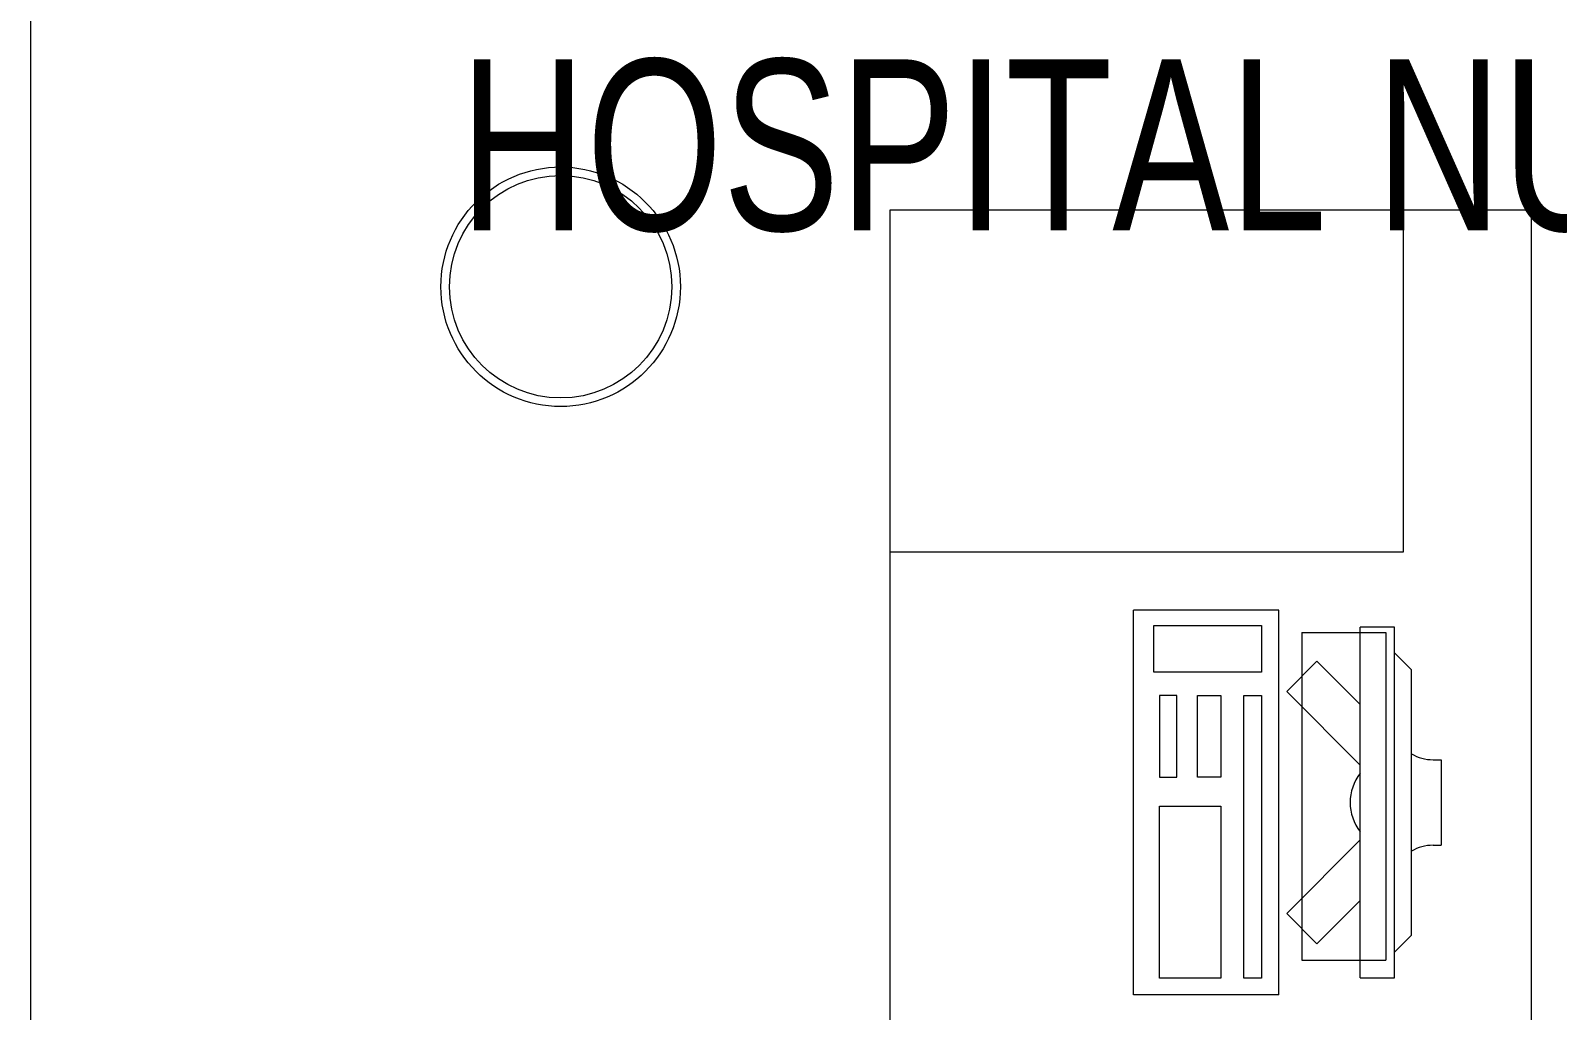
# Model space of a CAD drawing. Header units: millimetres. Extents: x -2143172 to 5255, y -610845 to 279739.
# Drawn here: x -1067857 to -1066071, y -578534 to -577388 of the extents above; entities that cross this region are included whole.
import ezdxf

# ---------------------------------------------------------------- set-up
doc = ezdxf.new("R2010")
doc.units = ezdxf.units.MM
doc.header["$LTSCALE"] = 30
doc.linetypes.add('HIDDEN', pattern=[9.525, 6.35, -3.175])
doc.layers.get('0').update_dxf_attribs({"lineweight": 5})
for name, color, linetype, lineweight in [('72_EGR_BASE_TEXT', 7, 'Continuous', 5), ('dims.', 152, 'Continuous', 5), ('LOADING', 163, 'Continuous', 5), ('Walls', 32, 'Continuous', 5)]:
    doc.layers.add(name, color=color, linetype=linetype, lineweight=lineweight)
doc.styles.add('X3G_ENTITY_9EC9', font='swisscl.ttf', dxfattribs={"height": 0.2})

# ---------------------------------------------------------------- blocks, each defined once
blk = doc.blocks.new('GF21043-P')
at = {"color": 0}
for p, q in [((0.8, 0.75), (-0.8, 0.75)), ((-0.8, 0.75), (-0.8, 0)), ((-0.8, 0), (0.8, 0))]:
    blk.add_line(p, q, dxfattribs=at)
at = {"color": 0, "linetype": 'HIDDEN'}
for p, q in [((-0.8, 0.6), (-0.4, 0.6)), ((-0.4, 0.6), (-0.4, 0))]:
    blk.add_line(p, q, dxfattribs=at)
blk = doc.blocks.new('ITCWLS1-P')
for p, q in [((-0.17, 0.45), (-0.17, 0)), ((-0.17, 0.45), (0, 0.45)), ((0, 0.45), (0, 0)), ((-0.2651, 0.43, 0), (-0.3051, 0.43, 0)), ((-0.3051, 0.43, 0), (-0.3051, 0.02, 0)), ((-0.2651, 0.43, 0), (-0.2651, 0.02, 0)), ((-0.1496, 0.4305), (-0.1291, 0.4305)), ((-0.1291, 0.4305), (-0.1291, 0.4089)), ((-0.3251, 0.38, 0), (-0.3051, 0.4, 0)), ((-0.3251, 0.38, 0), (-0.3251, 0.07, 0)), ((-0.3251, 0.07, 0), (-0.3051, 0.05, 0)), ((-0.3051, 0.02, 0), (-0.2651, 0.02, 0)), ((-0.17, 0), (0, 0))]:
    blk.add_line(p, q)
at = {"color": 8, "linetype": 'HIDDEN'}
for p, q in [((-0.197, 0.4094), (-0.295, 0.4094)), ((-0.295, 0.0264), (-0.295, 0.4094)), ((-0.197, 0.0264), (-0.197, 0.4094)), ((-0.197, 0.0264), (-0.295, 0.0264))]:
    blk.add_line(p, q, dxfattribs=at)
at = {"color": 1, "extrusion": (2.48281e-10, 3.18408e-10, -1)}
for p, q in [((-0.2651, 0.3395), (-0.2144, 0.3902)), ((-0.1791, 0.3548), (-0.2144, 0.3902)), ((-0.2651, 0.2688), (-0.1791, 0.3548))]:
    blk.add_line(p, q, dxfattribs=at)
at = {"color": 1}
for p, q in [((-0.3503, 0.275), (-0.3596, 0.275)), ((-0.3596, 0.175), (-0.3596, 0.275)), ((-0.3503, 0.175), (-0.3596, 0.175))]:
    blk.add_line(p, q, dxfattribs=at)
at = {"color": 1, "extrusion": (2.48281e-10, -3.18408e-10, -1)}
for p, q in [((-0.2651, 0.1812), (-0.1791, 0.0952)), ((-0.2651, 0.1105), (-0.2144, 0.0598)), ((-0.1791, 0.0952), (-0.2144, 0.0598))]:
    blk.add_line(p, q, dxfattribs=at)
blk.add_lwpolyline([(-0.1291, 0.4089), (-0.1291, 0.1), (-0.1496, 0.1), (-0.1496, 0.4305)])
for points in [[(-0.1019, 0.4305), (-0.0304, 0.4305), (-0.0304, 0.2294), (-0.1019, 0.2294)], [(-0.1019, 0.1954), (-0.0747, 0.1954), (-0.0747, 0.1), (-0.1019, 0.1)], [(-0.0304, 0.1954), (-0.0508, 0.1954), (-0.0508, 0.1), (-0.0304, 0.1)], [(-0.1496, 0.0727), (-0.0236, 0.0727), (-0.0236, 0.0182), (-0.1496, 0.0182)]]:
    blk.add_lwpolyline(points, close=True)
at = {"color": 250, "linetype": 'Continuous'}
for points in [[(-0.1496, 0.1), (-0.1496, 0.1), (-0.1496, 0.1), (-0.1496, 0.1), (-0.1496, 0.1), (-0.1496, 0.1), (-0.1496, 0.1), (-0.1496, 0.1), (-0.1496, 0.1)], [(-0.1496, 0.1), (-0.1496, 0.1), (-0.1496, 0.1), (-0.1496, 0.1), (-0.1496, 0.1), (-0.1496, 0.1), (-0.1496, 0.1), (-0.1496, 0.1), (-0.1496, 0.1), (-0.1496, 0.1), (-0.1496, 0.1), (-0.1496, 0.1), (-0.1496, 0.1), (-0.1496, 0.1), (-0.1496, 0.1), (-0.1496, 0.1), (-0.1496, 0.1), (-0.1496, 0.1)], [(-0.1496, 0.1), (-0.1496, 0.1), (-0.1496, 0.1), (-0.1496, 0.1), (-0.1496, 0.1), (-0.1496, 0.1), (-0.1496, 0.1), (-0.1496, 0.1), (-0.1496, 0.1), (-0.1496, 0.1)], [(-0.1496, 0.1), (-0.1496, 0.1), (-0.1496, 0.1), (-0.1496, 0.1), (-0.1496, 0.1), (-0.1496, 0.1), (-0.1496, 0.1)], [(-0.1496, 0.1), (-0.1496, 0.1), (-0.1496, 0.1), (-0.1496, 0.1), (-0.1496, 0.1), (-0.1496, 0.1), (-0.1496, 0.1), (-0.1496, 0.1), (-0.1496, 0.1), (-0.1496, 0.1)], [(-0.1496, 0.1), (-0.1496, 0.1), (-0.1496, 0.1), (-0.1496, 0.1), (-0.1496, 0.1), (-0.1496, 0.1), (-0.1496, 0.1), (-0.1496, 0.1), (-0.1496, 0.1), (-0.1496, 0.1), (-0.1496, 0.1), (-0.1496, 0.1), (-0.1496, 0.1), (-0.1496, 0.1), (-0.1496, 0.1)], [(-0.1496, 0.1), (-0.1496, 0.1), (-0.1496, 0.1), (-0.1496, 0.1), (-0.1496, 0.1), (-0.1496, 0.1), (-0.1496, 0.1), (-0.1496, 0.1), (-0.1496, 0.1), (-0.1496, 0.1)], [(-0.1496, 0.1), (-0.1496, 0.1), (-0.1496, 0.1), (-0.1496, 0.1), (-0.1496, 0.1), (-0.1496, 0.1), (-0.1496, 0.1), (-0.1496, 0.1), (-0.1496, 0.1), (-0.1496, 0.1)], [(-0.1496, 0.1), (-0.1496, 0.1), (-0.1496, 0.1), (-0.1496, 0.1), (-0.1496, 0.1), (-0.1496, 0.1), (-0.1496, 0.1), (-0.1496, 0.1), (-0.1496, 0.1), (-0.1496, 0.1), (-0.1496, 0.1), (-0.1496, 0.1), (-0.1496, 0.1), (-0.1496, 0.1), (-0.1496, 0.1), (-0.1496, 0.1), (-0.1496, 0.1), (-0.1496, 0.1), (-0.1496, 0.1), (-0.1496, 0.1), (-0.1496, 0.1), (-0.1496, 0.1), (-0.1496, 0.1), (-0.1496, 0.1), (-0.1496, 0.1), (-0.1496, 0.1), (-0.1496, 0.1), (-0.1496, 0.1), (-0.1496, 0.1), (-0.1496, 0.1), (-0.1496, 0.1), (-0.1496, 0.1), (-0.1496, 0.1), (-0.1496, 0.1), (-0.1496, 0.1), (-0.1496, 0.1), (-0.1496, 0.1), (-0.1496, 0.1), (-0.1496, 0.1), (-0.1496, 0.1), (-0.1496, 0.1), (-0.1496, 0.1), (-0.1496, 0.1), (-0.1496, 0.1), (-0.1496, 0.1), (-0.1496, 0.1), (-0.1496, 0.1), (-0.1496, 0.1), (-0.1496, 0.1), (-0.1496, 0.1), (-0.1496, 0.1), (-0.1496, 0.1), (-0.1496, 0.1), (-0.1496, 0.1)], [(-0.1496, 0.1), (-0.1496, 0.1), (-0.1496, 0.1), (-0.1496, 0.1), (-0.1496, 0.1), (-0.1496, 0.1), (-0.1496, 0.1), (-0.1496, 0.1), (-0.1496, 0.1), (-0.1496, 0.1), (-0.1496, 0.1), (-0.1496, 0.1), (-0.1496, 0.1), (-0.1496, 0.1), (-0.1496, 0.1), (-0.1496, 0.1), (-0.1496, 0.1), (-0.1496, 0.1), (-0.1496, 0.1), (-0.1496, 0.1), (-0.1496, 0.1), (-0.1496, 0.1), (-0.1496, 0.1), (-0.1496, 0.1), (-0.1496, 0.1), (-0.1496, 0.1), (-0.1496, 0.1), (-0.1496, 0.1), (-0.1496, 0.1), (-0.1496, 0.1), (-0.1496, 0.1), (-0.1496, 0.1), (-0.1496, 0.1), (-0.1496, 0.1), (-0.1496, 0.1), (-0.1496, 0.1), (-0.1496, 0.1), (-0.1496, 0.1), (-0.1496, 0.1), (-0.1496, 0.1), (-0.1496, 0.1), (-0.1496, 0.1), (-0.1496, 0.1), (-0.1496, 0.1), (-0.1496, 0.1), (-0.1496, 0.1), (-0.1496, 0.1), (-0.1496, 0.1), (-0.1496, 0.1), (-0.1496, 0.1), (-0.1496, 0.1), (-0.1496, 0.1), (-0.1496, 0.1), (-0.1496, 0.1), (-0.1496, 0.1), (-0.1496, 0.1), (-0.1496, 0.1), (-0.1496, 0.1), (-0.1496, 0.1), (-0.1496, 0.1), (-0.1496, 0.1), (-0.1496, 0.1), (-0.1496, 0.1), (-0.1496, 0.1), (-0.1496, 0.1), (-0.1496, 0.1), (-0.1496, 0.1), (-0.1496, 0.1), (-0.1496, 0.1), (-0.1496, 0.1), (-0.1496, 0.1), (-0.1496, 0.1), (-0.1496, 0.1), (-0.1496, 0.1), (-0.1496, 0.1), (-0.1496, 0.1), (-0.1496, 0.1), (-0.1496, 0.1), (-0.1496, 0.1), (-0.1496, 0.1), (-0.1496, 0.1), (-0.1496, 0.1), (-0.1496, 0.1), (-0.1496, 0.1), (-0.1496, 0.1), (-0.1496, 0.1), (-0.1496, 0.1), (-0.1496, 0.1), (-0.1496, 0.1)], [(-0.1496, 0.1), (-0.1496, 0.1), (-0.1496, 0.1), (-0.1496, 0.1), (-0.1496, 0.1), (-0.1496, 0.1), (-0.1496, 0.1), (-0.1496, 0.1), (-0.1496, 0.1), (-0.1496, 0.1), (-0.1496, 0.1), (-0.1496, 0.1)], [(-0.1496, 0.1), (-0.1496, 0.1), (-0.1496, 0.1), (-0.1496, 0.1), (-0.1496, 0.1), (-0.1496, 0.1), (-0.1496, 0.1)], [(-0.1496, 0.1), (-0.1496, 0.1), (-0.1496, 0.1), (-0.1496, 0.1), (-0.1496, 0.1), (-0.1496, 0.1), (-0.1496, 0.1), (-0.1496, 0.1), (-0.1496, 0.1), (-0.1496, 0.1), (-0.1496, 0.1), (-0.1496, 0.1), (-0.1496, 0.1), (-0.1496, 0.1), (-0.1496, 0.1), (-0.1496, 0.1), (-0.1496, 0.1)], [(-0.1496, 0.1), (-0.1496, 0.1), (-0.1496, 0.1), (-0.1496, 0.1), (-0.1496, 0.1), (-0.1496, 0.1), (-0.1496, 0.1), (-0.1496, 0.1), (-0.1496, 0.1), (-0.1496, 0.1), (-0.1496, 0.1), (-0.1496, 0.1), (-0.1496, 0.1), (-0.1496, 0.1), (-0.1496, 0.1), (-0.1496, 0.1), (-0.1496, 0.1), (-0.1496, 0.1), (-0.1496, 0.1), (-0.1496, 0.1), (-0.1496, 0.1), (-0.1496, 0.1), (-0.1496, 0.1), (-0.1496, 0.1), (-0.1496, 0.1), (-0.1496, 0.1), (-0.1496, 0.1), (-0.1496, 0.1), (-0.1496, 0.1), (-0.1496, 0.1), (-0.1496, 0.1), (-0.1496, 0.1), (-0.1496, 0.1), (-0.1496, 0.1), (-0.1496, 0.1), (-0.1496, 0.1), (-0.1496, 0.1), (-0.1496, 0.1), (-0.1496, 0.1), (-0.1496, 0.1), (-0.1496, 0.1), (-0.1496, 0.1), (-0.1496, 0.1), (-0.1496, 0.1), (-0.1496, 0.1), (-0.1496, 0.1), (-0.1496, 0.1), (-0.1496, 0.1), (-0.1496, 0.1), (-0.1496, 0.1), (-0.1496, 0.1), (-0.1496, 0.1), (-0.1496, 0.1), (-0.1496, 0.1), (-0.1496, 0.1), (-0.1496, 0.1), (-0.1496, 0.1), (-0.1496, 0.1), (-0.1496, 0.1), (-0.1496, 0.1), (-0.1496, 0.1), (-0.1496, 0.1), (-0.1496, 0.1), (-0.1496, 0.1), (-0.1496, 0.1), (-0.1496, 0.1), (-0.1496, 0.1), (-0.1496, 0.1), (-0.1496, 0.1), (-0.1496, 0.1), (-0.1496, 0.1), (-0.1496, 0.1), (-0.1496, 0.1), (-0.1496, 0.1), (-0.1496, 0.1), (-0.1496, 0.1), (-0.1496, 0.1), (-0.1496, 0.1), (-0.1496, 0.1), (-0.1496, 0.1), (-0.1496, 0.1), (-0.1496, 0.1), (-0.1496, 0.1), (-0.1496, 0.1), (-0.1496, 0.1), (-0.1496, 0.1), (-0.1496, 0.1), (-0.1496, 0.1), (-0.1496, 0.1), (-0.1496, 0.1), (-0.1496, 0.1), (-0.1496, 0.1), (-0.1496, 0.1), (-0.1496, 0.1), (-0.1496, 0.1), (-0.1496, 0.1), (-0.1496, 0.1), (-0.1496, 0.1), (-0.1496, 0.1), (-0.1496, 0.1), (-0.1496, 0.1), (-0.1496, 0.1), (-0.1496, 0.1), (-0.1496, 0.1), (-0.1496, 0.1), (-0.1496, 0.1), (-0.1496, 0.1), (-0.1496, 0.1), (-0.1496, 0.1), (-0.1496, 0.1), (-0.1496, 0.1)], [(-0.1496, 0.1), (-0.1496, 0.1), (-0.1496, 0.1), (-0.1496, 0.1), (-0.1496, 0.1), (-0.1496, 0.1), (-0.1496, 0.1), (-0.1496, 0.1)]]:
    blk.add_lwpolyline(points, dxfattribs=at)
for points in [[(-0.1496, 0.1), (-0.1496, 0.1), (-0.1496, 0.1), (-0.1496, 0.1), (-0.1496, 0.1), (-0.1496, 0.1), (-0.1496, 0.1), (-0.1496, 0.1), (-0.1496, 0.1), (-0.1496, 0.1), (-0.1496, 0.1), (-0.1496, 0.1), (-0.1496, 0.1), (-0.1496, 0.1), (-0.1496, 0.1), (-0.1496, 0.1), (-0.1496, 0.1), (-0.1496, 0.1), (-0.1496, 0.1), (-0.1496, 0.1), (-0.1496, 0.1), (-0.1496, 0.1), (-0.1496, 0.1), (-0.1496, 0.1), (-0.1496, 0.1), (-0.1496, 0.1), (-0.1496, 0.1), (-0.1496, 0.1), (-0.1496, 0.1), (-0.1496, 0.1), (-0.1496, 0.1), (-0.1496, 0.1), (-0.1496, 0.1), (-0.1496, 0.1), (-0.1496, 0.1), (-0.1496, 0.1), (-0.1496, 0.1), (-0.1496, 0.1), (-0.1496, 0.1), (-0.1496, 0.1), (-0.1496, 0.1), (-0.1496, 0.1), (-0.1496, 0.1), (-0.1496, 0.1), (-0.1496, 0.1), (-0.1496, 0.1), (-0.1496, 0.1), (-0.1496, 0.1), (-0.1496, 0.1), (-0.1496, 0.1), (-0.1496, 0.1), (-0.1496, 0.1), (-0.1496, 0.1), (-0.1496, 0.1), (-0.1496, 0.1), (-0.1496, 0.1), (-0.1496, 0.1), (-0.1496, 0.1), (-0.1496, 0.1), (-0.1496, 0.1), (-0.1496, 0.1), (-0.1496, 0.1), (-0.1496, 0.1), (-0.1496, 0.1), (-0.1496, 0.1), (-0.1496, 0.1), (-0.1496, 0.1), (-0.1496, 0.1), (-0.1496, 0.1), (-0.1496, 0.1), (-0.1496, 0.1), (-0.1496, 0.1), (-0.1496, 0.1), (-0.1496, 0.1), (-0.1496, 0.1), (-0.1496, 0.1), (-0.1496, 0.1), (-0.1496, 0.1), (-0.1496, 0.1), (-0.1496, 0.1), (-0.1496, 0.1), (-0.1496, 0.1), (-0.1496, 0.1), (-0.1496, 0.1), (-0.1496, 0.1), (-0.1496, 0.1), (-0.1496, 0.1), (-0.1496, 0.1), (-0.1496, 0.1), (-0.1496, 0.1), (-0.1496, 0.1), (-0.1496, 0.1), (-0.1496, 0.1), (-0.1496, 0.1), (-0.1496, 0.1), (-0.1496, 0.1), (-0.1496, 0.1), (-0.1496, 0.1), (-0.1496, 0.1), (-0.1496, 0.1), (-0.1496, 0.1), (-0.1496, 0.1), (-0.1496, 0.1), (-0.1496, 0.1), (-0.1496, 0.1), (-0.1496, 0.1), (-0.1496, 0.1), (-0.1496, 0.1), (-0.1496, 0.1), (-0.1496, 0.1), (-0.1496, 0.1), (-0.1496, 0.1), (-0.1496, 0.1), (-0.1496, 0.1), (-0.1496, 0.1), (-0.1496, 0.1), (-0.1496, 0.1), (-0.1496, 0.1), (-0.1496, 0.1), (-0.1496, 0.1), (-0.1496, 0.1), (-0.1496, 0.1), (-0.1496, 0.1), (-0.1496, 0.1), (-0.1496, 0.1), (-0.1496, 0.1), (-0.1496, 0.1), (-0.1496, 0.1), (-0.1496, 0.1), (-0.1496, 0.1), (-0.1496, 0.1), (-0.1496, 0.1), (-0.1496, 0.1), (-0.1496, 0.1), (-0.1496, 0.1), (-0.1496, 0.1), (-0.1496, 0.1), (-0.1496, 0.1), (-0.1496, 0.1), (-0.1496, 0.1), (-0.1496, 0.1), (-0.1496, 0.1), (-0.1496, 0.1), (-0.1496, 0.1), (-0.1496, 0.1), (-0.1496, 0.1), (-0.1496, 0.1), (-0.1496, 0.1), (-0.1496, 0.1), (-0.1496, 0.1), (-0.1496, 0.1), (-0.1496, 0.1), (-0.1496, 0.1), (-0.1496, 0.1), (-0.1496, 0.1), (-0.1496, 0.1), (-0.1496, 0.1), (-0.1496, 0.1), (-0.1496, 0.1), (-0.1496, 0.1), (-0.1496, 0.1), (-0.1496, 0.1), (-0.1496, 0.1), (-0.1496, 0.1), (-0.1496, 0.1), (-0.1496, 0.1), (-0.1496, 0.1), (-0.1496, 0.1), (-0.1496, 0.1), (-0.1496, 0.1), (-0.1496, 0.1), (-0.1496, 0.1), (-0.1496, 0.1), (-0.1496, 0.1), (-0.1496, 0.1), (-0.1496, 0.1), (-0.1496, 0.1), (-0.1496, 0.1), (-0.1496, 0.1), (-0.1496, 0.1), (-0.1496, 0.1), (-0.1496, 0.1), (-0.1496, 0.1), (-0.1496, 0.1), (-0.1496, 0.1), (-0.1496, 0.1), (-0.1496, 0.1), (-0.1496, 0.1), (-0.1496, 0.1), (-0.1496, 0.1), (-0.1496, 0.1), (-0.1496, 0.1), (-0.1496, 0.1), (-0.1496, 0.1), (-0.1496, 0.1), (-0.1496, 0.1), (-0.1496, 0.1), (-0.1496, 0.1), (-0.1496, 0.1), (-0.1496, 0.1), (-0.1496, 0.1), (-0.1496, 0.1), (-0.1496, 0.1), (-0.1496, 0.1), (-0.1496, 0.1), (-0.1496, 0.1), (-0.1496, 0.1), (-0.1496, 0.1), (-0.1496, 0.1), (-0.1496, 0.1), (-0.1496, 0.1), (-0.1496, 0.1), (-0.1496, 0.1), (-0.1496, 0.1), (-0.1496, 0.1), (-0.1496, 0.1), (-0.1496, 0.1), (-0.1496, 0.1), (-0.1496, 0.1), (-0.1496, 0.1), (-0.1496, 0.1), (-0.1496, 0.1), (-0.1496, 0.1), (-0.1496, 0.1), (-0.1496, 0.1), (-0.1496, 0.1), (-0.1496, 0.1), (-0.1496, 0.1), (-0.1496, 0.1), (-0.1496, 0.1), (-0.1496, 0.1), (-0.1496, 0.1), (-0.1496, 0.1), (-0.1496, 0.1), (-0.1496, 0.1), (-0.1496, 0.1), (-0.1496, 0.1), (-0.1496, 0.1), (-0.1496, 0.1), (-0.1496, 0.1), (-0.1496, 0.1), (-0.1496, 0.1), (-0.1496, 0.1), (-0.1496, 0.1), (-0.1496, 0.1), (-0.1496, 0.1), (-0.1496, 0.1), (-0.1496, 0.1), (-0.1496, 0.1), (-0.1496, 0.1), (-0.1496, 0.1), (-0.1496, 0.1), (-0.1496, 0.1), (-0.1496, 0.1), (-0.1496, 0.1), (-0.1496, 0.1), (-0.1496, 0.1), (-0.1496, 0.1), (-0.1496, 0.1), (-0.1496, 0.1), (-0.1496, 0.1), (-0.1496, 0.1), (-0.1496, 0.1), (-0.1496, 0.1), (-0.1496, 0.1), (-0.1496, 0.1), (-0.1496, 0.1), (-0.1496, 0.1), (-0.1496, 0.1), (-0.1496, 0.1), (-0.1496, 0.1), (-0.1496, 0.1), (-0.1496, 0.1), (-0.1496, 0.1), (-0.1496, 0.1), (-0.1496, 0.1), (-0.1496, 0.1)], [(-0.1496, 0.1), (-0.1496, 0.1), (-0.1496, 0.1), (-0.1496, 0.1), (-0.1496, 0.1), (-0.1496, 0.1), (-0.1496, 0.1), (-0.1496, 0.1), (-0.1496, 0.1), (-0.1496, 0.1), (-0.1496, 0.1), (-0.1496, 0.1), (-0.1496, 0.1), (-0.1496, 0.1), (-0.1496, 0.1), (-0.1496, 0.1), (-0.1496, 0.1), (-0.1496, 0.1), (-0.1496, 0.1), (-0.1496, 0.1), (-0.1496, 0.1), (-0.1496, 0.1), (-0.1496, 0.1), (-0.1496, 0.1), (-0.1496, 0.1), (-0.1496, 0.1), (-0.1496, 0.1), (-0.1496, 0.1), (-0.1496, 0.1), (-0.1496, 0.1), (-0.1496, 0.1), (-0.1496, 0.1), (-0.1496, 0.1), (-0.1496, 0.1), (-0.1496, 0.1), (-0.1496, 0.1), (-0.1496, 0.1), (-0.1496, 0.1), (-0.1496, 0.1), (-0.1496, 0.1), (-0.1496, 0.1), (-0.1496, 0.1), (-0.1496, 0.1), (-0.1496, 0.1), (-0.1496, 0.1), (-0.1496, 0.1), (-0.1496, 0.1), (-0.1496, 0.1), (-0.1496, 0.1), (-0.1496, 0.1), (-0.1496, 0.1), (-0.1496, 0.1), (-0.1496, 0.1), (-0.1496, 0.1), (-0.1496, 0.1), (-0.1496, 0.1), (-0.1496, 0.1), (-0.1496, 0.1), (-0.1496, 0.1), (-0.1496, 0.1), (-0.1496, 0.1), (-0.1496, 0.1), (-0.1496, 0.1), (-0.1496, 0.1), (-0.1496, 0.1), (-0.1496, 0.1), (-0.1496, 0.1), (-0.1496, 0.1), (-0.1496, 0.1), (-0.1496, 0.1), (-0.1496, 0.1), (-0.1496, 0.1), (-0.1496, 0.1), (-0.1496, 0.1), (-0.1496, 0.1), (-0.1496, 0.1), (-0.1496, 0.1), (-0.1496, 0.1), (-0.1496, 0.1), (-0.1496, 0.1), (-0.1496, 0.1), (-0.1496, 0.1), (-0.1496, 0.1), (-0.1496, 0.1), (-0.1496, 0.1), (-0.1496, 0.1), (-0.1496, 0.1), (-0.1496, 0.1), (-0.1496, 0.1), (-0.1496, 0.1), (-0.1496, 0.1), (-0.1496, 0.1), (-0.1496, 0.1), (-0.1496, 0.1), (-0.1496, 0.1), (-0.1496, 0.1), (-0.1496, 0.1), (-0.1496, 0.1), (-0.1496, 0.1), (-0.1496, 0.1), (-0.1496, 0.1), (-0.1496, 0.1), (-0.1496, 0.1), (-0.1496, 0.1), (-0.1496, 0.1), (-0.1496, 0.1), (-0.1496, 0.1), (-0.1496, 0.1), (-0.1496, 0.1), (-0.1496, 0.1), (-0.1496, 0.1), (-0.1496, 0.1), (-0.1496, 0.1), (-0.1496, 0.1), (-0.1496, 0.1), (-0.1496, 0.1), (-0.1496, 0.1), (-0.1496, 0.1), (-0.1496, 0.1), (-0.1496, 0.1), (-0.1496, 0.1), (-0.1496, 0.1), (-0.1496, 0.1), (-0.1496, 0.1), (-0.1496, 0.1), (-0.1496, 0.1), (-0.1496, 0.1), (-0.1496, 0.1), (-0.1496, 0.1), (-0.1496, 0.1), (-0.1496, 0.1), (-0.1496, 0.1), (-0.1496, 0.1), (-0.1496, 0.1), (-0.1496, 0.1), (-0.1496, 0.1), (-0.1496, 0.1), (-0.1496, 0.1), (-0.1496, 0.1), (-0.1496, 0.1), (-0.1496, 0.1), (-0.1496, 0.1), (-0.1496, 0.1), (-0.1496, 0.1), (-0.1496, 0.1), (-0.1496, 0.1), (-0.1496, 0.1), (-0.1496, 0.1), (-0.1496, 0.1), (-0.1496, 0.1), (-0.1496, 0.1), (-0.1496, 0.1), (-0.1496, 0.1), (-0.1496, 0.1), (-0.1496, 0.1), (-0.1496, 0.1), (-0.1496, 0.1), (-0.1496, 0.1), (-0.1496, 0.1), (-0.1496, 0.1), (-0.1496, 0.1), (-0.1496, 0.1), (-0.1496, 0.1), (-0.1496, 0.1), (-0.1496, 0.1), (-0.1496, 0.1), (-0.1496, 0.1), (-0.1496, 0.1), (-0.1496, 0.1), (-0.1496, 0.1), (-0.1496, 0.1), (-0.1496, 0.1), (-0.1496, 0.1), (-0.1496, 0.1), (-0.1496, 0.1), (-0.1496, 0.1), (-0.1496, 0.1), (-0.1496, 0.1), (-0.1496, 0.1), (-0.1496, 0.1), (-0.1496, 0.1), (-0.1496, 0.1), (-0.1496, 0.1), (-0.1496, 0.1), (-0.1496, 0.1), (-0.1496, 0.1), (-0.1496, 0.1), (-0.1496, 0.1), (-0.1496, 0.1), (-0.1496, 0.1), (-0.1496, 0.1), (-0.1496, 0.1), (-0.1496, 0.1), (-0.1496, 0.1), (-0.1496, 0.1), (-0.1496, 0.1), (-0.1496, 0.1), (-0.1496, 0.1), (-0.1496, 0.1), (-0.1496, 0.1), (-0.1496, 0.1), (-0.1496, 0.1), (-0.1496, 0.1), (-0.1496, 0.1), (-0.1496, 0.1), (-0.1496, 0.1), (-0.1496, 0.1), (-0.1496, 0.1), (-0.1496, 0.1), (-0.1496, 0.1), (-0.1496, 0.1), (-0.1496, 0.1), (-0.1496, 0.1), (-0.1496, 0.1)], [(-0.1496, 0.1), (-0.1496, 0.1), (-0.1496, 0.1), (-0.1496, 0.1), (-0.1496, 0.1), (-0.1496, 0.1), (-0.1496, 0.1), (-0.1496, 0.1), (-0.1496, 0.1), (-0.1496, 0.1), (-0.1496, 0.1), (-0.1496, 0.1), (-0.1496, 0.1), (-0.1496, 0.1), (-0.1496, 0.1), (-0.1496, 0.1), (-0.1496, 0.1), (-0.1496, 0.1), (-0.1496, 0.1), (-0.1496, 0.1), (-0.1496, 0.1), (-0.1496, 0.1), (-0.1496, 0.1), (-0.1496, 0.1), (-0.1496, 0.1), (-0.1496, 0.1), (-0.1496, 0.1), (-0.1496, 0.1), (-0.1496, 0.1), (-0.1496, 0.1), (-0.1496, 0.1), (-0.1496, 0.1), (-0.1496, 0.1), (-0.1496, 0.1), (-0.1496, 0.1), (-0.1496, 0.1), (-0.1496, 0.1), (-0.1496, 0.1), (-0.1496, 0.1), (-0.1496, 0.1), (-0.1496, 0.1), (-0.1496, 0.1), (-0.1496, 0.1), (-0.1496, 0.1), (-0.1496, 0.1), (-0.1496, 0.1), (-0.1496, 0.1), (-0.1496, 0.1), (-0.1496, 0.1), (-0.1496, 0.1), (-0.1496, 0.1), (-0.1496, 0.1), (-0.1496, 0.1), (-0.1496, 0.1), (-0.1496, 0.1), (-0.1496, 0.1), (-0.1496, 0.1), (-0.1496, 0.1), (-0.1496, 0.1), (-0.1496, 0.1), (-0.1496, 0.1), (-0.1496, 0.1), (-0.1496, 0.1), (-0.1496, 0.1), (-0.1496, 0.1), (-0.1496, 0.1), (-0.1496, 0.1), (-0.1496, 0.1), (-0.1496, 0.1), (-0.1496, 0.1), (-0.1496, 0.1), (-0.1496, 0.1), (-0.1496, 0.1), (-0.1496, 0.1), (-0.1496, 0.1), (-0.1496, 0.1), (-0.1496, 0.1), (-0.1496, 0.1), (-0.1496, 0.1), (-0.1496, 0.1), (-0.1496, 0.1), (-0.1496, 0.1), (-0.1496, 0.1), (-0.1496, 0.1), (-0.1496, 0.1), (-0.1496, 0.1), (-0.1496, 0.1), (-0.1496, 0.1), (-0.1496, 0.1), (-0.1496, 0.1), (-0.1496, 0.1), (-0.1496, 0.1), (-0.1496, 0.1), (-0.1496, 0.1), (-0.1496, 0.1), (-0.1496, 0.1), (-0.1496, 0.1), (-0.1496, 0.1), (-0.1496, 0.1), (-0.1496, 0.1), (-0.1496, 0.1), (-0.1496, 0.1), (-0.1496, 0.1), (-0.1496, 0.1), (-0.1496, 0.1), (-0.1496, 0.1), (-0.1496, 0.1), (-0.1496, 0.1), (-0.1496, 0.1), (-0.1496, 0.1), (-0.1496, 0.1), (-0.1496, 0.1), (-0.1496, 0.1), (-0.1496, 0.1), (-0.1496, 0.1), (-0.1496, 0.1), (-0.1496, 0.1), (-0.1496, 0.1), (-0.1496, 0.1), (-0.1496, 0.1), (-0.1496, 0.1), (-0.1496, 0.1), (-0.1496, 0.1), (-0.1496, 0.1), (-0.1496, 0.1), (-0.1496, 0.1), (-0.1496, 0.1), (-0.1496, 0.1), (-0.1496, 0.1), (-0.1496, 0.1), (-0.1496, 0.1), (-0.1496, 0.1), (-0.1496, 0.1), (-0.1496, 0.1), (-0.1496, 0.1), (-0.1496, 0.1), (-0.1496, 0.1), (-0.1496, 0.1), (-0.1496, 0.1), (-0.1496, 0.1), (-0.1496, 0.1), (-0.1496, 0.1), (-0.1496, 0.1), (-0.1496, 0.1), (-0.1496, 0.1), (-0.1496, 0.1), (-0.1496, 0.1), (-0.1496, 0.1), (-0.1496, 0.1), (-0.1496, 0.1), (-0.1496, 0.1), (-0.1496, 0.1), (-0.1496, 0.1), (-0.1496, 0.1), (-0.1496, 0.1), (-0.1496, 0.1), (-0.1496, 0.1), (-0.1496, 0.1), (-0.1496, 0.1), (-0.1496, 0.1), (-0.1496, 0.1), (-0.1496, 0.1), (-0.1496, 0.1), (-0.1496, 0.1), (-0.1496, 0.1), (-0.1496, 0.1), (-0.1496, 0.1), (-0.1496, 0.1), (-0.1496, 0.1), (-0.1496, 0.1), (-0.1496, 0.1), (-0.1496, 0.1), (-0.1496, 0.1), (-0.1496, 0.1), (-0.1496, 0.1), (-0.1496, 0.1), (-0.1496, 0.1), (-0.1496, 0.1), (-0.1496, 0.1), (-0.1496, 0.1), (-0.1496, 0.1), (-0.1496, 0.1), (-0.1496, 0.1), (-0.1496, 0.1), (-0.1496, 0.1), (-0.1496, 0.1), (-0.1496, 0.1), (-0.1496, 0.1), (-0.1496, 0.1), (-0.1496, 0.1), (-0.1496, 0.1), (-0.1496, 0.1), (-0.1496, 0.1), (-0.1496, 0.1), (-0.1496, 0.1), (-0.1496, 0.1), (-0.1496, 0.1), (-0.1496, 0.1), (-0.1496, 0.1), (-0.1496, 0.1), (-0.1496, 0.1), (-0.1496, 0.1), (-0.1496, 0.1), (-0.1496, 0.1), (-0.1496, 0.1), (-0.1496, 0.1), (-0.1496, 0.1), (-0.1496, 0.1), (-0.1496, 0.1), (-0.1496, 0.1), (-0.1496, 0.1), (-0.1496, 0.1), (-0.1496, 0.1), (-0.1496, 0.1), (-0.1496, 0.1), (-0.1496, 0.1), (-0.1496, 0.1), (-0.1496, 0.1), (-0.1496, 0.1)]]:
    blk.add_lwpolyline(points, close=True, dxfattribs=at)
at = {"color": 1}
for centre, radius, start, end in [((-0.3503, 0.325), 0.05, 270, 300.3093), ((-0.3089, 0.225), 0.0556, 321.9431, 38.0569), ((-0.3503, 0.125), 0.05, 59.6907, 90)]:
    blk.add_arc(centre, radius, start, end, dxfattribs=at)
blk = doc.blocks.new('WM00001-P')
blk.add_circle((0, 0), 0.14)
at = {"color": 8}
blk.add_circle((0, 0), 0.13, dxfattribs=at)

msp = doc.modelspace()

# ---------------------------------------------------------------- linework, layer by layer
at = {"layer": 'Walls'}
msp.add_line((-1067857, -576123.1, 0.2), (-1067857, -579198.1, 0.2), dxfattribs=at)

# ---------------------------------------------------------------- block references
at = {"layer": 'dims.', "extrusion": (-6.18937e-17, 3.19512e-06, 1), "xscale": 1000.000000000007, "yscale": 1000.000000000007, "zscale": 1000.000000000007, "rotation": 269.9999999999996}
msp.add_blockref('GF21043-P', (-1066852, -578398.1, -1.7), dxfattribs=at)
at = {"layer": 'LOADING', "extrusion": (1.23702e-08, -3.1951e-06, -1), "xscale": -1000.000000000005, "yscale": 1000.000000000005, "zscale": 1000.000000000005, "rotation": 89.77817394023435}
msp.add_blockref('WM00001-P', (1067237.1, -577687.7, 1.7), dxfattribs=at)
at = {"layer": 'LOADING', "xscale": 1000, "yscale": 1000, "zscale": 1000, "rotation": 180}
msp.add_blockref('ITCWLS1-P', (-1066567.2, -578065.6, 0.1), dxfattribs=at)

# ---------------------------------------------------------------- texts
at = {"layer": '72_EGR_BASE_TEXT', "insert": (-1066102.3, -577421.9, 0.2), "char_height": 200, "attachment_point": 2, "style": 'X3G_ENTITY_9EC9'}
msp.add_mtext('HOSPITAL NUTRITIONIST', dxfattribs=at)

doc.saveas('drawing.dxf')
